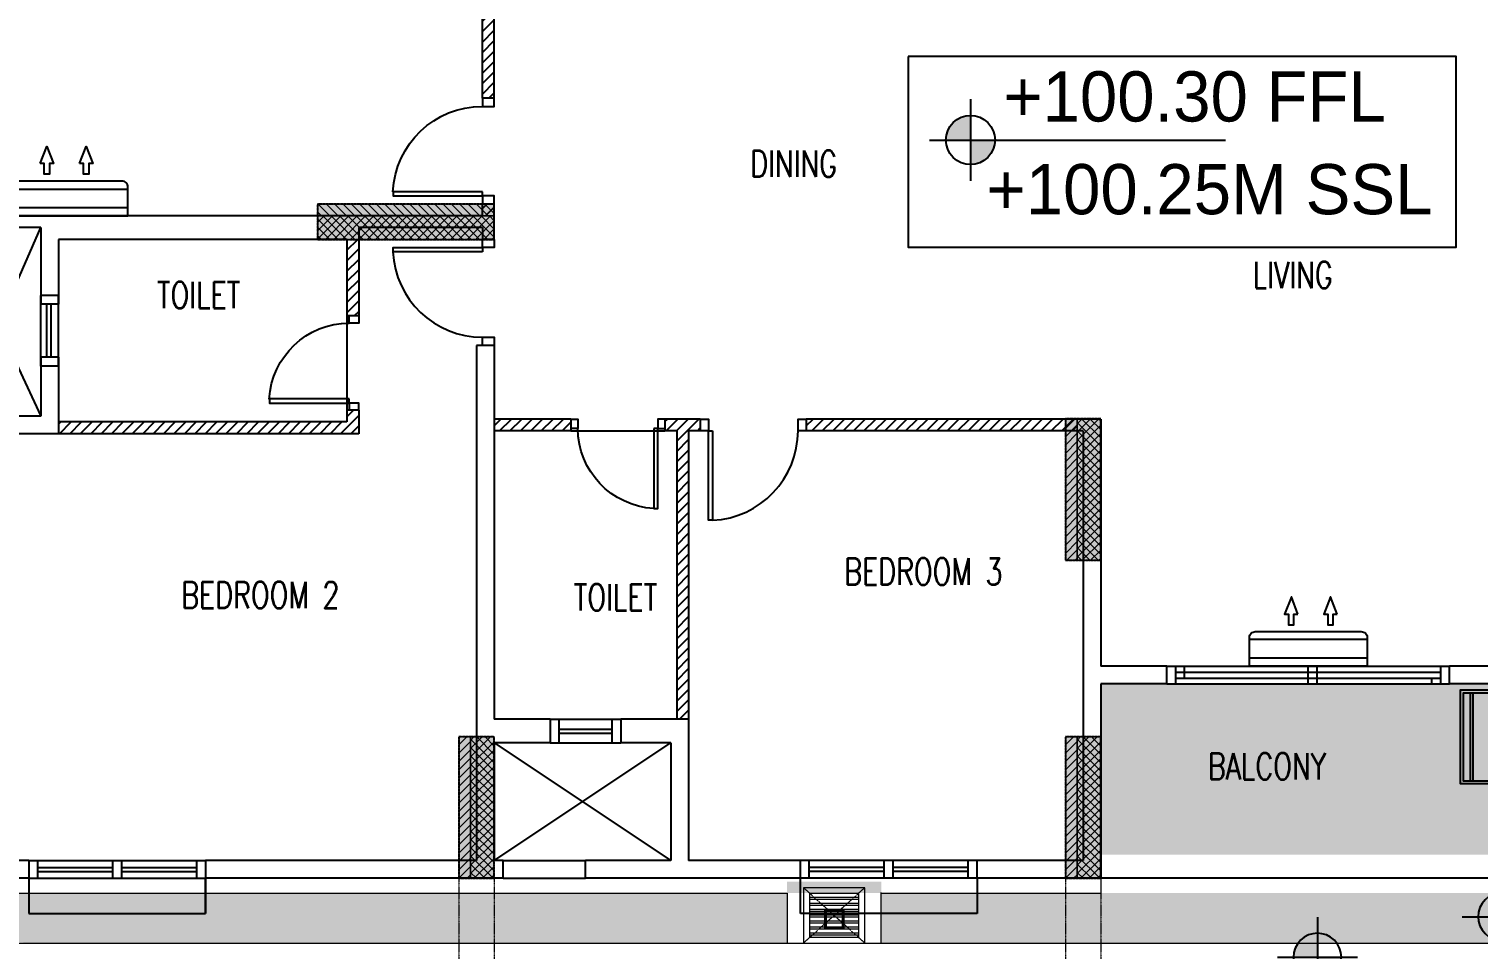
# Model space of a CAD drawing. Header units: millimetres. Extents: x 7964926 to 16080295, y -6277184 to -2986664.
# Drawn here: x 8131861 to 8144165, y -3138886 to -3131073 of the extents above; entities that cross this region are included whole.
import ezdxf

# ---------------------------------------------------------------- set-up
doc = ezdxf.new("R2010")
doc.units = ezdxf.units.MM
doc.header["$LTSCALE"] = 2000
doc.header["$MEASUREMENT"] = 0
for name, pattern in [('( Hidden )', [0.375, 0.25, -0.125]), ('1', [0, 0, 0]), ('DASHED2', [0.375, 0.25, -0.125]), ('HIDDEN', [0.375, 0.25, -0.125])]:
    doc.linetypes.add(name, pattern=pattern)
for name, color, linetype in [('a-AC units', 7, 'Continuous'), ('a-chajja', 2, 'HIDDEN'), ('a-col', 8, 'DASHED2'), ('a-cutout', 8, 'Continuous'), ('a-door', 8, 'Continuous'), ('a-hat col', 252, 'Continuous'), ('a-hatch wall', 8, 'Continuous'), ('a-railing', 2, 'Continuous'), ('a-text m', 8, 'Continuous'), ('a-tile drop', 1, 'Continuous'), ('a-wall', 8, 'Continuous'), ('a-window', 8, 'Continuous'), ('L-FL', 7, 'Continuous')]:
    doc.layers.add(name, color=color, linetype=linetype)
for name, color, linetype, lineweight in [('L-base plan', 250, 'Continuous', 5), ('L-CHAMBERS', 50, 'Continuous', 5), ('L-CORECUT', 4, 'Continuous', 5), ('L-ELE 2', 30, 'Continuous', 15), ('L-Paver 400x400', 250, '1', 13), ('L-SHRUBS', 96, 'Continuous', 18), ('STR-Balcony', 250, 'Continuous', 15), ('STR-Column', 250, 'Continuous', 15), ('STR-Column Hatch', 250, 'Continuous', 15), ('STR-Podium Beam', 8, 'Continuous', 15)]:
    doc.layers.add(name, color=color, linetype=linetype, lineweight=lineweight)
doc.styles.add('a-100 txt m', font='romans.shx', dxfattribs={"width": 0.75, "height": 300})
doc.styles.add('Century Gothic', font='GOTHIC.TTF')
doc.styles.get("Standard").update_dxf_attribs({"font": 'romans.shx', "width": 0.75})
pattern_1 = [(45, (1424320.437, 166168.526), (-44.1941738, 44.1941738), [])]
pattern_2 = [(0, (5647438.427, -3743671.92), (12.5, 25), [0, -25])]
pattern_3 = [(315, (7637972.237, -621375.35), (35.3553391, 35.3553391), []), (45, (7637972.237, -621375.35), (-35.3553391, 35.3553391), [])]
pattern_4 = [(45, (5624326.44, -3635123.786), (-35.3553391, 35.3553391), []), (135, (5624326.44, -3635123.786), (-35.3553391, -35.3553391), [])]
pattern_5 = [(45, (5629476.44, -3635123.786), (-35.3553391, 35.3553391), []), (135, (5629476.44, -3635123.786), (-35.3553391, -35.3553391), [])]
pattern_6 = [(45, (5629476.44, -3632223.786), (-35.3553391, 35.3553391), []), (135, (5629476.44, -3632223.786), (-35.3553391, -35.3553391), [])]
pattern_7 = [(45, (5643288.427, -3526993.836), (-35.3553391, 35.3553391), [])]
pattern_8 = [(45, (5643288.427, -3524093.836), (-35.3553391, 35.3553391), [])]
pattern_9 = [(45, (5638138.427, -3526993.836), (-35.3553391, 35.3553391), [])]
pattern_10 = [(315, (7746102.187, -635187.335), (35.3553391, 35.3553391), [])]

# ---------------------------------------------------------------- blocks, each defined once
blk = doc.blocks.new('basement - column')
at = {"layer": 'a-hat col'}
h = blk.add_hatch(color=256, dxfattribs=at)
h.dxf.hatch_style = 1
h.paths.add_polyline_path([(147725, -46499), (146225, -46499), (146225, -46799), (147725, -46799)])
h = blk.add_hatch(color=256, dxfattribs=at)
h.dxf.hatch_style = 1
h.paths.add_polyline_path([(152875, -48324), (152575, -48324), (152575, -49524), (152875, -49524)])
h = blk.add_hatch(color=256, dxfattribs=at)
h.dxf.hatch_style = 1
h.paths.add_polyline_path([(147725, -51024), (147425, -51024), (147425, -52224), (147725, -52224)])
h = blk.add_hatch(color=256, dxfattribs=at)
h.dxf.hatch_style = 1
h.paths.add_polyline_path([(152875, -51024), (152575, -51024), (152575, -52224), (152875, -52224)])
at = {"layer": 'a-col', "linetype": 'DASHED2', "ltscale": 0.001}
for points in [[(146225, -46499), (146225, -46799), (147725, -46799), (147725, -46499)], [(152575, -49524), (152875, -49524), (152875, -48324), (152575, -48324)], [(147425, -52224), (147725, -52224), (147725, -51024), (147425, -51024)], [(152575, -52224), (152875, -52224), (152875, -51024), (152575, -51024)]]:
    blk.add_lwpolyline(points, close=True, dxfattribs=at)
blk = doc.blocks.new('finish lvl')
h = blk.add_hatch(color=256)
edge = h.paths.add_edge_path()
edge.add_ellipse((0.0378, 0.003), major_axis=(-0.0305, 0.0305), ratio=1, start_angle=-45, end_angle=45)
edge.add_line((-0.0053, 0.003), (0.0378, 0.003))
edge.add_line((0.0378, 0.003), (0.0378, 0.0461))
edge = h.paths.add_edge_path()
edge.add_ellipse((0.0378, 0.003), major_axis=(-0.0305, 0.0305), ratio=1, start_angle=135, end_angle=225)
edge.add_line((0.0809, 0.003), (0.0378, 0.003))
edge.add_line((0.0378, 0.003), (0.0378, -0.0401))
for p, q in [((0.0378, 0.0748), (0.0378, -0.0688)), ((-0.034, 0.003), (0.4857, 0.003))]:
    blk.add_line(p, q)
blk.add_ellipse((0.0378, 0.003), major_axis=(-0.0305, 0.0305), ratio=1, start_param=1.570796326794534, end_param=7.85398163397412)
at = {"layer": 'L-FL'}
for tag, p in [('%%P0.00', (0.1256, 0.0357)), ('FIN.LVL.', (0.1075, -0.103))]:
    blk.add_attdef(tag, p, '', height=0.08, dxfattribs=at)
blk = doc.blocks.new('*U167')
for points in [[(0, 80), (60, 80), (60, 0), (0, 0)], [(800, 80), (740, 80), (740, 0), (800, 0)]]:
    blk.add_lwpolyline(points)
blk.add_lwpolyline([(95, 0), (95, -679), (60, -679), (60, 0)], close=True)
blk.add_arc((57, 2), 683, 273.153, 359.7973)
blk = doc.blocks.new('*U168')
blk.add_line((70, 0), (70, 0))
blk.add_lwpolyline([(795, 100), (795, 859), (830, 859), (830, 100)], close=True)
for points in [[(0, 100), (70, 100), (70, 0), (0, 0)], [(900, 0), (830, 0), (830, 100), (900, 100)]]:
    blk.add_lwpolyline(points)
blk.add_arc((830, 100), 760, 92.6396, 180)
blk = doc.blocks.new('sd2400')
for p, q in [((0, 150), (2400, 150)), ((75, 150), (75, 0)), ((1200, 150), (1200, 0)), ((1275, 150), (1275, 0)), ((2250, 150), (2250, 100)), ((2325, 150), (2325, 0)), ((0, 0), (2400, 0)), ((75, 100), (2325, 100)), ((75, 50), (2325, 50)), ((150, 100), (150, 0))]:
    blk.add_line(p, q)
blk = doc.blocks.new('AC IDU')
at = {"color": 8}
for p, q in [((419493, 283872), (419493, 284872)), ((419651, 283872), (419651, 284872))]:
    blk.add_line(p, q, dxfattribs=at)
blk.add_lwpolyline([(419423, 284872), (419668, 284872, -0.414214), (419718, 284822), (419718, 283922, -0.414214), (419668, 283872), (419423, 283872)], format="xyb", close=True, dxfattribs=at)
at = {"color": 252}
for points in [[(419867, 284460), (420012, 284516), (419867, 284573), (419867, 284539), (419776, 284539), (419776, 284494), (419867, 284494)], [(419867, 284126), (420012, 284183), (419867, 284239), (419867, 284205), (419776, 284205), (419776, 284160), (419867, 284160)]]:
    blk.add_lwpolyline(points, close=True, dxfattribs=at)
blk = doc.blocks.new('AC ODU')
at = {"color": 8}
for p, q in [((420369, 284087), (421119, 284087)), ((420369, 284062), (421119, 284062)), ((420369, 283822), (421119, 283822)), ((420369, 283797), (421119, 283797))]:
    blk.add_line(p, q, dxfattribs=at)
for points in [[(420344, 284167), (421144, 284167), (421144, 283717), (420344, 283717)], [(420369, 284142), (421119, 284142), (421119, 283742), (420369, 283742)]]:
    blk.add_lwpolyline(points, close=True, dxfattribs=at)
blk = doc.blocks.new('block 3')
at = {"layer": 'a-hatch wall'}
h = blk.add_hatch(dxfattribs=at)
h.set_pattern_fill('ANSI31', color=256, scale=500)
h.set_pattern_definition(pattern_1)
h.paths.add_polyline_path([(8213393.7, -2893105.3), (8213293.7, -2893105.3), (8213293.7, -2895005.3), (8213393.7, -2895005.3)])
h = blk.add_hatch(dxfattribs=at)
h.set_pattern_fill('ANSI31', color=256, scale=500)
h.set_pattern_definition(pattern_1)
h.paths.add_polyline_path([(8212243.7, -2896205.3), (8212143.7, -2896205.3), (8212143.7, -2896855.3), (8212243.7, -2896855.3)])
h.paths.add_polyline_path([(8213393.7, -2895905.3), (8213293.7, -2895905.3), (8213293.7, -2896005.3), (8213393.7, -2896005.3)])
h = blk.add_hatch(dxfattribs=at)
h.set_pattern_fill('ANSI31', color=256, scale=500)
h.set_pattern_definition(pattern_1)
h.paths.add_polyline_path([(8212243.7, -2897655.3), (8212143.7, -2897655.3), (8212143.7, -2897755.3), (8209693.7, -2897755.3), (8209693.7, -2897855.3), (8212243.7, -2897855.3)])
h = blk.add_hatch(dxfattribs=at)
h.set_pattern_fill('ANSI31', color=256, scale=500)
h.set_pattern_definition(pattern_1)
h.paths.add_polyline_path([(8214043.7, -2897730.3), (8213393.7, -2897730.3), (8213393.7, -2897830.3), (8214043.7, -2897830.3)])
h = blk.add_hatch(dxfattribs=at)
h.set_pattern_fill('ANSI31', color=256, scale=500)
h.set_pattern_definition(pattern_1)
h.paths.add_polyline_path([(8215043.7, -2897830.3), (8215143.7, -2897830.3), (8215143.7, -2897730.3), (8214843.7, -2897730.3), (8214843.7, -2897830.3), (8214943.7, -2897830.3), (8214943.7, -2900280.3), (8215043.7, -2900280.3)])
h = blk.add_hatch(dxfattribs=at)
h.set_pattern_fill('ANSI31', color=256, scale=500)
h.set_pattern_definition(pattern_1)
h.paths.add_polyline_path([(8218343.7, -2897730.3), (8216043.7, -2897730.3), (8216043.7, -2897830.3), (8218343.7, -2897830.3)])
at = {"layer": 'a-chajja'}
blk.add_line((8210943.7, -2901630.3), (8210943.7, -2901930.3), dxfattribs=at)
at = {"layer": 'a-chajja', "ltscale": 500}
for points in [[(8209443.7, -2901630.3), (8209443.7, -2901930.3), (8210943.7, -2901930.3), (8210943.7, -2901630.3)], [(8217493.7, -2901630.3), (8217493.7, -2901930.3), (8215993.7, -2901930.3), (8215993.7, -2901630.3)]]:
    blk.add_lwpolyline(points, dxfattribs=at)
at = {"layer": 'a-cutout', "linetype": 'HIDDEN', "ltscale": 1000}
for p, q in [((8208843.7, -2897705.3), (8209543.7, -2896105.3)), ((8208843.7, -2896205.3), (8209543.7, -2897705.3)), ((8213393.7, -2900480.3), (8214893.7, -2901480.3)), ((8213393.7, -2901480.3), (8214893.7, -2900480.3))]:
    blk.add_line(p, q, dxfattribs=at)
at = {"layer": 'a-door'}
for p, q in [((8213468.7, -2901480.3), (8214168.7, -2901480.3)), ((8213468.7, -2901630.3), (8214168.7, -2901630.3))]:
    blk.add_line(p, q, dxfattribs=at)
at = {"layer": 'a-railing'}
blk.add_line((8222068.7, -2901630.3), (8218543.7, -2901630.3), dxfattribs=at)
at = {"layer": 'a-tile drop', "color": 8}
for p, q in [((8212143.7, -2896855.3), (8212143.7, -2897655.3)), ((8214043.7, -2897830.3), (8214843.7, -2897830.3))]:
    blk.add_line(p, q, dxfattribs=at)
at = {"layer": 'a-wall'}
for p, q in [((8213293.7, -2895005.3), (8213293.7, -2893105.3)), ((8213393.7, -2895005.3), (8213393.7, -2893105.3)), ((8213393.7, -2895005.3), (8213293.7, -2895005.3)), ((8213293.7, -2896005.3), (8213293.7, -2895905.3)), ((8213393.7, -2895905.3), (8213293.7, -2895905.3)), ((8213393.7, -2896205.3), (8213393.7, -2895905.3)), ((8213293.7, -2896005.3), (8208843.7, -2896005.3)), ((8209543.7, -2896105.3), (8208843.7, -2896105.3)), ((8209543.7, -2896105.3), (8209543.7, -2896755.3)), ((8209693.7, -2896205.3), (8209693.7, -2896755.3)), ((8212143.7, -2896205.3), (8209693.7, -2896205.3)), ((8212143.7, -2896205.3), (8212143.7, -2896855.3)), ((8212243.7, -2896105.3), (8212243.7, -2896855.3)), ((8213293.7, -2896105.3), (8212243.7, -2896105.3)), ((8213293.7, -2896105.3), (8213293.7, -2896205.3)), ((8213393.7, -2896205.3), (8213293.7, -2896205.3)), ((8209693.7, -2896680.3), (8209543.7, -2896680.3)), ((8212243.7, -2896855.3), (8212143.7, -2896855.3)), ((8209543.7, -2897205.3), (8209543.7, -2897705.3)), ((8209693.7, -2897205.3), (8209693.7, -2897855.3)), ((8213243.7, -2897105.3), (8213243.7, -2901480.3)), ((8213393.7, -2897105.3), (8213243.7, -2897105.3)), ((8213393.7, -2897105.3), (8213393.7, -2900280.3)), ((8209693.7, -2897280.3), (8209543.7, -2897280.3)), ((8212143.7, -2897655.3), (8212143.7, -2897755.3)), ((8212243.7, -2897655.3), (8212143.7, -2897655.3)), ((8212243.7, -2897655.3), (8212243.7, -2897855.3)), ((8209543.7, -2897705.3), (8208843.7, -2897705.3)), ((8212143.7, -2897755.3), (8209693.7, -2897755.3)), ((8214043.7, -2897730.3), (8213393.7, -2897730.3)), ((8214043.7, -2897730.3), (8214043.7, -2897830.3)), ((8215143.7, -2897730.3), (8214843.7, -2897730.3)), ((8214843.7, -2897730.3), (8214843.7, -2897830.3)), ((8215143.7, -2897730.3), (8215143.7, -2897830.3)), ((8218543.7, -2897730.3), (8216043.7, -2897730.3)), ((8216043.7, -2897730.3), (8216043.7, -2897830.3)), ((8218543.7, -2897730.3), (8218543.7, -2899830.3)), ((8212243.7, -2897855.3), (8208843.7, -2897855.3)), ((8214043.7, -2897830.3), (8213393.7, -2897830.3)), ((8214943.7, -2897830.3), (8214843.7, -2897830.3)), ((8214943.7, -2897830.3), (8214943.7, -2900280.3)), ((8215143.7, -2897830.3), (8215043.7, -2897830.3)), ((8215043.7, -2897830.3), (8215043.7, -2901480.3)), ((8218393.7, -2897830.3), (8216043.7, -2897830.3)), ((8218393.7, -2897830.3), (8218393.7, -2901480.3)), ((8219106.2, -2899830.3), (8218543.7, -2899830.3)), ((8219106.2, -2899980.3), (8219106.2, -2899830.3)), ((8222493.7, -2899830.3), (8221506.2, -2899830.3)), ((8221506.2, -2899980.3), (8221506.2, -2899830.3)), ((8219106.2, -2899980.3), (8218543.7, -2899980.3)), ((8218543.7, -2899980.3), (8218543.7, -2901630.3)), ((8222068.7, -2899980.3), (8221506.2, -2899980.3)), ((8213868.7, -2900280.3), (8213393.7, -2900280.3)), ((8213868.7, -2900280.3), (8213868.7, -2900480.3)), ((8215043.7, -2900280.3), (8214468.7, -2900280.3)), ((8214468.7, -2900280.3), (8214468.7, -2900480.3)), ((8213868.7, -2900480.3), (8213393.7, -2900480.3)), ((8213393.7, -2900480.3), (8213393.7, -2901480.3)), ((8214893.7, -2900480.3), (8214468.7, -2900480.3)), ((8214893.7, -2900480.3), (8214893.7, -2901480.3)), ((8209443.7, -2901480.3), (8208893.7, -2901480.3)), ((8209443.7, -2901480.3), (8209443.7, -2901630.3)), ((8209443.7, -2901480.3), (8209443.7, -2901630.3)), ((8210943.7, -2901480.3), (8210943.7, -2901630.3)), ((8213243.7, -2901480.3), (8210943.7, -2901480.3)), ((8210943.7, -2901480.3), (8210943.7, -2901630.3)), ((8213468.7, -2901480.3), (8213393.7, -2901480.3)), ((8213468.7, -2901630.3), (8213468.7, -2901480.3)), ((8214893.7, -2901480.3), (8214168.7, -2901480.3)), ((8214168.7, -2901630.3), (8214168.7, -2901480.3)), ((8215993.7, -2901480.3), (8215043.7, -2901480.3)), ((8215993.7, -2901630.3), (8215993.7, -2901480.3)), ((8218393.7, -2901480.3), (8217493.7, -2901480.3)), ((8217493.7, -2901630.3), (8217493.7, -2901480.3)), ((8209443.7, -2901630.3), (8208693.7, -2901630.3)), ((8213468.7, -2901630.3), (8210943.7, -2901630.3)), ((8215993.7, -2901630.3), (8214168.7, -2901630.3)), ((8218543.7, -2901630.3), (8217493.7, -2901630.3))]:
    blk.add_line(p, q, dxfattribs=at)
at = {"layer": 'a-window'}
for p, q in [((8209543.7, -2896755.3), (8209543.7, -2896680.3)), ((8209693.7, -2896755.3), (8209693.7, -2896680.3)), ((8209543.7, -2897205.3), (8209543.7, -2896755.3)), ((8209693.7, -2896755.3), (8209543.7, -2896755.3)), ((8209596.2, -2897205.3), (8209596.2, -2896755.3)), ((8209631.2, -2897205.3), (8209631.2, -2896755.3)), ((8209693.7, -2897205.3), (8209693.7, -2896755.3)), ((8209543.7, -2897280.3), (8209543.7, -2897205.3)), ((8209693.7, -2897205.3), (8209543.7, -2897205.3)), ((8209693.7, -2897280.3), (8209693.7, -2897205.3)), ((8213868.7, -2900280.3), (8214468.7, -2900280.3)), ((8213943.7, -2900280.3), (8213943.7, -2900480.3)), ((8214393.7, -2900280.3), (8214393.7, -2900480.3)), ((8213943.7, -2900362.8), (8214393.7, -2900362.8)), ((8213943.7, -2900397.8), (8214393.7, -2900397.8)), ((8213868.7, -2900480.3), (8214468.7, -2900480.3)), ((8209443.7, -2901480.3), (8210943.7, -2901480.3)), ((8209518.7, -2901630.3), (8209518.7, -2901480.3)), ((8210156.2, -2901630.3), (8210156.2, -2901480.3)), ((8210231.2, -2901630.3), (8210231.2, -2901480.3)), ((8210868.7, -2901630.3), (8210868.7, -2901480.3)), ((8217493.7, -2901480.3), (8215993.7, -2901480.3)), ((8216068.7, -2901630.3), (8216068.7, -2901480.3)), ((8216706.2, -2901630.3), (8216706.2, -2901480.3)), ((8216781.2, -2901630.3), (8216781.2, -2901480.3)), ((8217418.7, -2901630.3), (8217418.7, -2901480.3)), ((8209443.7, -2901630.3), (8210943.7, -2901630.3)), ((8209518.7, -2901537.8), (8210156.2, -2901537.8)), ((8209518.7, -2901572.8), (8210156.2, -2901572.8)), ((8210231.2, -2901537.8), (8210868.7, -2901537.8)), ((8210231.2, -2901572.8), (8210868.7, -2901572.8)), ((8217493.7, -2901630.3), (8215993.7, -2901630.3)), ((8216706.2, -2901537.8), (8216068.7, -2901537.8)), ((8216706.2, -2901572.8), (8216068.7, -2901572.8)), ((8217418.7, -2901537.8), (8216781.2, -2901537.8)), ((8217418.7, -2901572.8), (8216781.2, -2901572.8))]:
    blk.add_line(p, q, dxfattribs=at)
at = {"layer": 'a-AC units', "xscale": -1, "rotation": 270}
blk.add_blockref('AC IDU', (7925412.2, -3315428.3), dxfattribs=at)
at = {"layer": 'a-AC units'}
for name, p, rotation in [('AC IDU', (8504678.5, -3319253.3), 90), ('AC ODU', (7937882.9, -2479685.5), 270)]:
    blk.add_blockref(name, p, dxfattribs=dict(at, rotation=rotation))
at = {"layer": 'a-door'}
for name, p, xscale, rotation in [('*U168', (8213393.7, -2895005.3), -1.000000000000001, 90), ('*U167', (8212163.7, -2897655.3), -1, 270), ('sd2400', (8219106.2, -2899830.3), -1, 180)]:
    blk.add_blockref(name, p, dxfattribs=dict(at, xscale=xscale, rotation=rotation))
for p, rotation in [((8213393.7, -2897105.3), 90), ((8216043.7, -2897730.3), 180)]:
    blk.add_blockref('*U168', p, dxfattribs=dict(at, rotation=rotation))
at = {"layer": 'a-door', "xscale": -1}
blk.add_blockref('*U167', (8214843.7, -2897810.3), dxfattribs=at)

msp = doc.modelspace()

# ---------------------------------------------------------------- hatches: boundary and pattern name
at = {"layer": 'L-Paver 400x400', "true_color": 0x636466}
h = msp.add_hatch(dxfattribs=at)
h.set_pattern_fill('ANSI32', color=251, scale=135, angle=315)
h.set_pattern_definition([(0, (0.48, 1.42), (1e-14, 50.625), []), (0, (17.355, -15.46), (1e-14, 50.625), [])])
h.paths.add_polyline_path([(8138487.8, -3138415), (8138907.8, -3138415), (8138907.8, -3138785), (8138487.8, -3138785)])
at = {"layer": 'L-SHRUBS'}
h = msp.add_hatch(dxfattribs=at)
h.set_pattern_fill('GRASS', color=256, scale=200)
edge = h.paths.add_edge_path()
edge.add_line((8130811.3, -3138285), (8130811.3, -3137385))
edge.add_line((8130811.3, -3137385), (8130986, -3137385))
edge.add_line((8130986, -3137385), (8130986.1, -3131419.6))
edge.add_line((8130986.1, -3131419.6), (8130411.1, -3131419.6))
edge.add_line((8130411.1, -3131419.6), (8130411.1, -3137535))
edge.add_arc((8743960.7, -2810630), 695205.1, 208.0491061, 208.119167)
h.paths.add_polyline_path([(8130411.1, -3130619.6), (8130986.2, -3130619.6), (8130986.2, -3129610), (8130811.3, -3129610), (8130811.3, -3128710), (8131111.2, -3128710), (8131886.2, -3128604.6), (8131886.2, -3125204.6), (8130411.1, -3125210)])
h = msp.add_hatch(dxfattribs=at)
h.set_pattern_fill('GRASS', color=256, scale=200)
h.paths.add_polyline_path([(8138297.8, -3138835), (8139097.8, -3138835), (8139097.8, -3138315), (8138297.8, -3138315)], flags=17)
edge = h.paths.add_edge_path()
edge.add_arc((8131487.9, -3138133.8), 794.3, 190.96793, 298.03292, ccw=False)
edge.add_arc((8131487.9, -3138133.8), 794.3, 190.96793, 298.03292)
edge.add_line((8131861.3, -3138835), (8151974.7, -3138835))
edge.add_line((8151974.7, -3138835), (8151974.7, -3138410))
edge.add_line((8151974.7, -3138410), (8130799.4, -3138410))
edge.add_arc((8132010, -3136924.3), 1916.4, 230.82449, 265.548)
h.paths.add_polyline_path([(8160841.7, -3134822.2), (8160041.7, -3134822.2), (8160041.7, -3134022.2), (8160841.7, -3134022.2)], flags=16)
edge = h.paths.add_edge_path()
edge.add_arc((8159586.3, -3136535), 2300, 270.00004, 360)
edge.add_line((8161886.3, -3136535), (8161886.3, -3127604))
edge.add_line((8161886.3, -3127604), (8160862.6, -3127604))
edge.add_line((8160862.6, -3127604), (8160862.6, -3128264))
edge.add_line((8160862.6, -3128264), (8160062.6, -3128264))
edge.add_line((8160062.6, -3128264), (8160062.6, -3127604))
edge.add_line((8160062.6, -3127604), (8153561.3, -3127604))
edge.add_line((8153561.3, -3127604), (8153561.3, -3125910))
edge.add_line((8153561.3, -3125910), (8152811.3, -3125910))
edge.add_line((8152811.3, -3125910), (8152811.3, -3125210))
edge.add_line((8152811.3, -3125210), (8152806.4, -3125210))
edge.add_line((8152806.4, -3125210), (8152806.4, -3126003.6))
edge.add_line((8152806.4, -3126003.6), (8152006.4, -3126003.6))
edge.add_line((8152006.4, -3126003.6), (8152006.4, -3125335))
edge.add_line((8152006.4, -3125335), (8146236.1, -3125335))
edge.add_line((8146236.1, -3125335), (8146236.1, -3126285))
edge.add_line((8146236.1, -3126285), (8151136, -3126285))
edge.add_line((8151136, -3126285), (8151136.1, -3128710))
edge.add_line((8151136.1, -3128710), (8154636.2, -3128710))
edge.add_line((8154636.2, -3128710), (8154636.2, -3129610))
edge.add_line((8154636.2, -3129610), (8159211.2, -3129610))
edge.add_line((8159211.2, -3129610), (8159211.3, -3130635))
edge.add_line((8159211.3, -3130635), (8159036.3, -3130635))
edge.add_line((8159036.3, -3130635), (8159036.3, -3137385))
edge.add_line((8159036.3, -3137385), (8159211.3, -3137385))
edge.add_line((8159211.3, -3137385), (8159211.3, -3138410))
edge.add_line((8159211.3, -3138410), (8152775.1, -3138410))
edge.add_line((8152775.1, -3138410), (8152775.1, -3138835))
edge.add_line((8152775.1, -3138835), (8159586.3, -3138835))
at = {"layer": 'STR-Balcony', "linetype": 'Continuous'}
h = msp.add_hatch(dxfattribs=at)
h.set_pattern_fill('DOTS', color=256, scale=400, style=0)
h.set_pattern_definition(pattern_2)
h.paths.add_polyline_path([(8140961.1, -3138085), (8144586.1, -3138085), (8144586.1, -3136635), (8140961.1, -3136635)])
h = msp.add_hatch(dxfattribs=at)
h.set_pattern_fill('DOTS', color=256, scale=400, style=0)
h.set_pattern_definition(pattern_2)
h.paths.add_polyline_path([(8140961.1, -3138085), (8144586.1, -3138085), (8144586.1, -3136635), (8140961.1, -3136635)])
at = {"layer": 'STR-Column Hatch'}
h = msp.add_hatch(dxfattribs=at)
h.set_pattern_fill('ANSI31', color=250, scale=400, angle=-90)
h.set_pattern_definition(pattern_10)
h.paths.add_polyline_path([(8134311.1, -3132560), (8134311.1, -3132660), (8135811.1, -3132660), (8135811.1, -3132560)])
h = msp.add_hatch(dxfattribs=at)
h.set_pattern_fill('ANSI31', color=250, scale=400, angle=-90)
h.set_pattern_definition(pattern_10)
h.paths.add_polyline_path([(8134311.1, -3132560), (8134311.1, -3132660), (8135811.1, -3132660), (8135811.1, -3132560)])
h = msp.add_hatch(dxfattribs=at)
h.set_pattern_fill('ANSI37', color=250, scale=400, angle=-90)
h.set_pattern_definition(pattern_3)
h.paths.add_polyline_path([(8134311.1, -3132660), (8134311.1, -3132860), (8135811.1, -3132860), (8135811.1, -3132660)])
h = msp.add_hatch(dxfattribs=at)
h.set_pattern_fill('ANSI37', color=250, scale=400, angle=-90)
h.set_pattern_definition(pattern_3)
h.paths.add_polyline_path([(8134311.1, -3132660), (8134311.1, -3132860), (8135811.1, -3132860), (8135811.1, -3132660)])
h = msp.add_hatch(dxfattribs=at)
h.set_pattern_fill('ANSI31', color=250, scale=400)
h.set_pattern_definition(pattern_8)
h.paths.add_polyline_path([(8140661.1, -3135585), (8140761.1, -3135585), (8140761.1, -3134385), (8140661.1, -3134385)])
h = msp.add_hatch(dxfattribs=at)
h.set_pattern_fill('ANSI31', color=250, scale=400)
h.set_pattern_definition(pattern_8)
h.paths.add_polyline_path([(8140661.1, -3135585), (8140761.1, -3135585), (8140761.1, -3134385), (8140661.1, -3134385)])
h = msp.add_hatch(dxfattribs=at)
h.set_pattern_fill('ANSI37', color=250, scale=400)
h.set_pattern_definition(pattern_6)
h.paths.add_polyline_path([(8140761.1, -3135585), (8140961.1, -3135585), (8140961.1, -3134385), (8140761.1, -3134385)])
h = msp.add_hatch(dxfattribs=at)
h.set_pattern_fill('ANSI37', color=250, scale=400)
h.set_pattern_definition(pattern_6)
h.paths.add_polyline_path([(8140761.1, -3135585), (8140961.1, -3135585), (8140961.1, -3134385), (8140761.1, -3134385)])
h = msp.add_hatch(dxfattribs=at)
h.set_pattern_fill('ANSI31', color=250, scale=400)
h.set_pattern_definition(pattern_9)
h.paths.add_polyline_path([(8135511.1, -3138285), (8135611.1, -3138285), (8135611.1, -3137085), (8135511.1, -3137085)])
h = msp.add_hatch(dxfattribs=at)
h.set_pattern_fill('ANSI31', color=250, scale=400)
h.set_pattern_definition(pattern_9)
h.paths.add_polyline_path([(8135511.1, -3138285), (8135611.1, -3138285), (8135611.1, -3137085), (8135511.1, -3137085)])
h = msp.add_hatch(dxfattribs=at)
h.set_pattern_fill('ANSI37', color=250, scale=400)
h.set_pattern_definition(pattern_4)
h.paths.add_polyline_path([(8135611.1, -3138285), (8135811.1, -3138285), (8135811.1, -3137085), (8135611.1, -3137085)])
h = msp.add_hatch(dxfattribs=at)
h.set_pattern_fill('ANSI37', color=250, scale=400)
h.set_pattern_definition(pattern_4)
h.paths.add_polyline_path([(8135611.1, -3138285), (8135811.1, -3138285), (8135811.1, -3137085), (8135611.1, -3137085)])
h = msp.add_hatch(dxfattribs=at)
h.set_pattern_fill('ANSI31', color=250, scale=400)
h.set_pattern_definition(pattern_7)
h.paths.add_polyline_path([(8140661.1, -3138285), (8140761.1, -3138285), (8140761.1, -3137085), (8140661.1, -3137085)])
h = msp.add_hatch(dxfattribs=at)
h.set_pattern_fill('ANSI31', color=250, scale=400)
h.set_pattern_definition(pattern_7)
h.paths.add_polyline_path([(8140661.1, -3138285), (8140761.1, -3138285), (8140761.1, -3137085), (8140661.1, -3137085)])
h = msp.add_hatch(dxfattribs=at)
h.set_pattern_fill('ANSI37', color=250, scale=400)
h.set_pattern_definition(pattern_5)
h.paths.add_polyline_path([(8140761.1, -3138285), (8140961.1, -3138285), (8140961.1, -3137085), (8140761.1, -3137085)])
h = msp.add_hatch(dxfattribs=at)
h.set_pattern_fill('ANSI37', color=250, scale=400)
h.set_pattern_definition(pattern_5)
h.paths.add_polyline_path([(8140761.1, -3138285), (8140961.1, -3138285), (8140961.1, -3137085), (8140761.1, -3137085)])

# ---------------------------------------------------------------- linework, layer by layer
at = {"layer": 'L-CHAMBERS', "color": 42}
for points in [[(8138297.8, -3138285), (8138297.8, -3138285)], [(8139097.8, -3138285), (8139097.8, -3138285)], [(8138297.8, -3138410), (8138297.8, -3138835)], [(8139097.8, -3138835), (8139097.8, -3138406.8)]]:
    msp.add_lwpolyline(points, dxfattribs=at)
for points in [[(8138437.8, -3138835), (8138957.8, -3138835), (8138957.8, -3138365), (8138437.8, -3138365)], [(8138437.8, -3138835), (8138957.8, -3138835), (8138957.8, -3138365), (8138437.8, -3138365)], [(8138487.8, -3138785), (8138907.8, -3138785), (8138907.8, -3138415), (8138487.8, -3138415)], [(8138487.8, -3138785), (8138907.8, -3138785), (8138907.8, -3138415), (8138487.8, -3138415)]]:
    msp.add_lwpolyline(points, close=True, dxfattribs=at)
at = {"layer": 'L-CORECUT', "const_width": 25}
msp.add_lwpolyline([(8138773.8, -3138560), (8138623.8, -3138560), (8138623.8, -3138710), (8138773.8, -3138710)], close=True, dxfattribs=at)
msp.add_lwpolyline([(8138773.8, -3138560), (8138623.8, -3138560), (8138623.8, -3138710), (8138773.8, -3138710)], close=True, dxfattribs=at)
at = {"layer": 'L-ELE 2'}
msp.add_line((8131776.2, -3138835), (8159586.3, -3138835), dxfattribs=at)
for points in [[(8152774.7, -3138410), (8158911.2, -3138410), (8158911.2, -3138285), (8131111, -3138285), (8131111, -3138410)], [(8140961.2, -3138285), (8140961.1, -3138410)], [(8131111, -3138410), (8138297.8, -3138410)], [(8139097.8, -3138410), (8140961.1, -3138410)]]:
    msp.add_lwpolyline(points, dxfattribs=at)
at = {"layer": 'L-FL', "color": 2, "ltscale": 0.5}
msp.add_lwpolyline([(8139327.7, -3131305.9), (8139327.7, -3132924.6), (8143980.9, -3132924.6), (8143980.9, -3131305.9)], close=True, dxfattribs=at)
at = {"layer": 'L-Paver 400x400', "color": 251, "linetype": '( Hidden )', "ltscale": 0.005, "true_color": 0x636466}
for p, q in [((8138957.8, -3138365), (8138437.8, -3138835)), ((8138957.8, -3138835), (8138437.8, -3138365))]:
    msp.add_line(p, q, dxfattribs=at)
at = {"layer": 'STR-Column', "color": 8}
for points in [[(8134311.1, -3132560), (8134311.1, -3132660), (8135811.1, -3132660), (8135811.1, -3132560)], [(8134311.1, -3132560), (8134311.1, -3132660), (8135811.1, -3132660), (8135811.1, -3132560)], [(8134311.1, -3132660), (8134311.1, -3132860), (8135811.1, -3132860), (8135811.1, -3132660)], [(8134311.1, -3132660), (8134311.1, -3132860), (8135811.1, -3132860), (8135811.1, -3132660)], [(8140661.1, -3135585), (8140761.1, -3135585), (8140761.1, -3134385), (8140661.1, -3134385)], [(8140661.1, -3135585), (8140761.1, -3135585), (8140761.1, -3134385), (8140661.1, -3134385)], [(8140761.1, -3135585), (8140961.1, -3135585), (8140961.1, -3134385), (8140761.1, -3134385)], [(8140761.1, -3135585), (8140961.1, -3135585), (8140961.1, -3134385), (8140761.1, -3134385)], [(8135511.1, -3138285), (8135611.1, -3138285), (8135611.1, -3137085), (8135511.1, -3137085)], [(8135511.1, -3138285), (8135611.1, -3138285), (8135611.1, -3137085), (8135511.1, -3137085)], [(8135611.1, -3138285), (8135811.1, -3138285), (8135811.1, -3137085), (8135611.1, -3137085)], [(8135611.1, -3138285), (8135811.1, -3138285), (8135811.1, -3137085), (8135611.1, -3137085)], [(8140661.1, -3138285), (8140761.1, -3138285), (8140761.1, -3137085), (8140661.1, -3137085)], [(8140661.1, -3138285), (8140761.1, -3138285), (8140761.1, -3137085), (8140661.1, -3137085)], [(8140761.1, -3138285), (8140961.1, -3138285), (8140961.1, -3137085), (8140761.1, -3137085)], [(8140761.1, -3138285), (8140961.1, -3138285), (8140961.1, -3137085), (8140761.1, -3137085)]]:
    msp.add_lwpolyline(points, close=True, dxfattribs=at)
at = {"layer": 'STR-Podium Beam', "linetype": 'HIDDEN', "lineweight": 5, "ltscale": 0.005}
for p, q in [((8135511.1, -3138285), (8135511.1, -3142785)), ((8135511.1, -3138285), (8135511.1, -3142785)), ((8135811.1, -3138285), (8135811.1, -3142785)), ((8135811.1, -3138285), (8135811.1, -3142785)), ((8140661.1, -3138285), (8140661.1, -3142785)), ((8140661.1, -3138285), (8140661.1, -3142785)), ((8140961.1, -3138285), (8140961.1, -3142785)), ((8140961.1, -3138285), (8140961.1, -3142785))]:
    msp.add_line(p, q, dxfattribs=at)

# ---------------------------------------------------------------- block references
at = {"layer": 'L-base plan', "color": 8}
msp.add_blockref('block 3', (-77582.5, -236654.6), dxfattribs=at)
at = {"layer": 'L-FL', "ltscale": 0.5}
ref = msp.add_blockref('finish lvl', (8139672.7, -3132030.3), dxfattribs=dict(at, xscale=4835.363999962537, yscale=4835.363999962537, zscale=4835.363999962537, rotation=0.0002105369682294075))
ref.add_attrib('FIN.LVL.', '+100.25M SSL', (8139991.7, -3132646.4, 0), dxfattribs={"ltscale": 0.5, "height": 426.242, "rotation": 0.00021, "style": 'Century Gothic'})
ref.add_attrib('%%P0.00', '+100.30 FFL', (8140134.5, -3131858.6), dxfattribs={"ltscale": 0.5, "height": 426.242, "rotation": 0.00021, "style": 'Century Gothic'})
ref = msp.add_blockref('finish lvl', (8144384, -3138432.4), dxfattribs=dict(at, xscale=-4725.606725105103, yscale=4725.606725105103, zscale=4725.606725105103, rotation=89.99978946303173))
ref.add_attrib('FIN.LVL.', 'FGL', (8144900.2, -3140438.8, 0), dxfattribs={"ltscale": 0.5, "height": 416.57, "rotation": 89.99979, "style": 'Century Gothic'})
ref.add_attrib('%%P0.00', '+100.225', (8144147.8, -3141729.7), dxfattribs={"ltscale": 0.5, "height": 416.57, "rotation": 89.99979, "style": 'Century Gothic'})
ref = msp.add_blockref('finish lvl', (8142815.5, -3138776.9), dxfattribs=dict(at, xscale=-4725.606725105103, yscale=4725.606725105103, zscale=4725.606725105103, rotation=90.0002105369473))
ref.add_attrib('FIN.LVL.', 'TOC', (8143293.5, -3140464.8, 0), dxfattribs={"ltscale": 0.5, "height": 416.57, "rotation": 90.00021, "style": 'Century Gothic'})
ref.add_attrib('%%P0.00', '+100.275', (8142647.7, -3141675.9), dxfattribs={"ltscale": 0.5, "height": 416.57, "rotation": 90.00021, "style": 'Century Gothic'})
at = {"layer": 'STR-Column', "ltscale": 1000}
msp.add_blockref('basement - column', (7988086.1, -3086060.7), dxfattribs=at)

# ---------------------------------------------------------------- texts
at = {"layer": 'a-text m', "char_height": 225, "style": 'a-100 txt m'}
for s, insert, attachment_point in [('DINING', (8138722.4, -3132329.8), 9), ('LIVING', (8142931.3, -3133049.2), 3), ('TOILET', (8133655.9, -3133219.9), 3), ('BEDROOM 3', (8140127.2, -3135792.9), 9), ('BEDROOM 2', (8134497.3, -3135766.7), 3), ('TOILET', (8137195.4, -3135786.2), 3), ('BALCONY', (8142874.8, -3137446.2), 9)]:
    msp.add_mtext_dynamic_manual_height_columns(s, width=2510.623, gutter_width=1, heights=[0], dxfattribs=dict(at, insert=insert, attachment_point=attachment_point))

doc.saveas('drawing.dxf')
